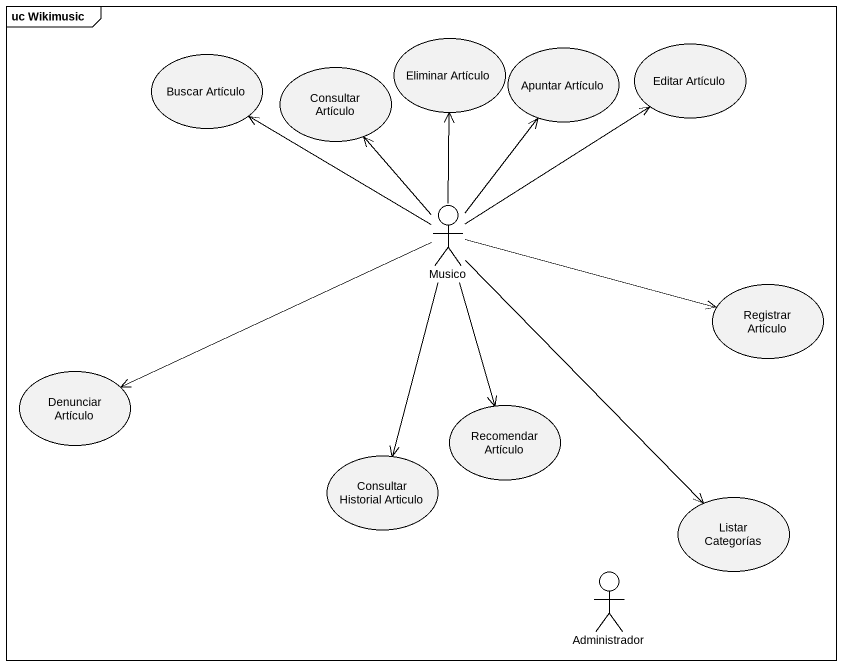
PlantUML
@startuml
mainframe uc Wikimusic
usecase "Buscar Artículo" as Buscar_Artículo
usecase "Eliminar Artículo" as Eliminar_Artículo
usecase "Apuntar Artículo" as Apuntar_Artículo
usecase "Editar Artículo" as Editar_Artículo
usecase "Consultar Artículo" as Consultar_Artículo
actor Musico
usecase "Registrar Artículo" as Registrar_Artículo
usecase "Denunciar Artículo" as Denunciar_Artículo
usecase "Recomendar Artículo" as Recomendar_Artículo
usecase "Consultar Historial Articulo" as Consultar_Historial_Articulo
usecase "Listar Categorías" as Listar_Categorías
actor Administrador
Musico -up-> Buscar_Artículo
Musico -up-> Eliminar_Artículo
Musico -up-> Apuntar_Artículo
Musico -up-> Editar_Artículo
Musico -up-> Consultar_Artículo
Musico -right-> Registrar_Artículo
Musico -left-> Denunciar_Artículo
Musico --> Recomendar_Artículo
Musico --> Consultar_Historial_Articulo
Musico --> Listar_Categorías
@enduml
